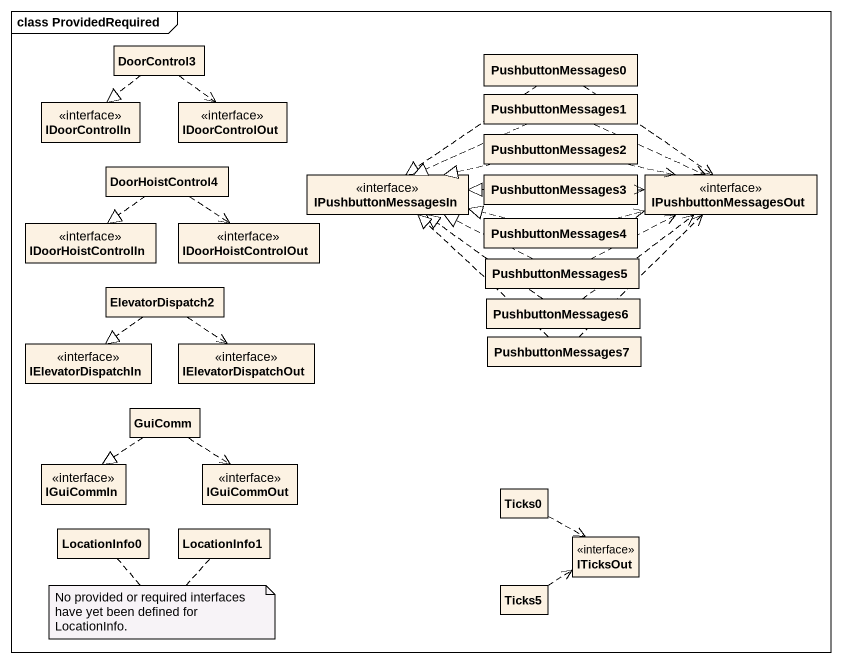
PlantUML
@startuml
mainframe class ProvidedRequired
hide circle
hide empty members
class DoorControl3
class PushbuttonMessages0
interface IDoorControlIn
interface IDoorControlOut
class PushbuttonMessages1
class PushbuttonMessages2
class DoorHoistControl4
interface IPushbuttonMessagesIn
class PushbuttonMessages3
interface IPushbuttonMessagesOut
interface IDoorHoistControlIn
interface IDoorHoistControlOut
class PushbuttonMessages4
class ElevatorDispatch2
class PushbuttonMessages5
class PushbuttonMessages6
class PushbuttonMessages7
interface IElevatorDispatchIn
interface IElevatorDispatchOut
class GuiComm
interface IGuiCommIn
interface IGuiCommOut
class Ticks0
class LocationInfo0
class LocationInfo1
interface ITicksOut
class Ticks5
DoorControl3 ..|> IDoorControlIn
DoorControl3 ..> IDoorControlOut
PushbuttonMessages0 ..|> IPushbuttonMessagesIn
PushbuttonMessages0 ..> IPushbuttonMessagesOut
PushbuttonMessages1 .left.|> IPushbuttonMessagesIn
PushbuttonMessages1 .right.> IPushbuttonMessagesOut
PushbuttonMessages2 .left.|> IPushbuttonMessagesIn
PushbuttonMessages2 .right.> IPushbuttonMessagesOut
DoorHoistControl4 ..|> IDoorHoistControlIn
DoorHoistControl4 ..> IDoorHoistControlOut
PushbuttonMessages3 .left.|> IPushbuttonMessagesIn
PushbuttonMessages3 .right.> IPushbuttonMessagesOut
PushbuttonMessages4 .left.|> IPushbuttonMessagesIn
PushbuttonMessages4 .right.> IPushbuttonMessagesOut
ElevatorDispatch2 ..|> IElevatorDispatchIn
ElevatorDispatch2 ..> IElevatorDispatchOut
PushbuttonMessages5 .left.|> IPushbuttonMessagesIn
PushbuttonMessages5 .right.> IPushbuttonMessagesOut
PushbuttonMessages6 .up.|> IPushbuttonMessagesIn
PushbuttonMessages6 .up.> IPushbuttonMessagesOut
PushbuttonMessages7 .up.|> IPushbuttonMessagesIn
PushbuttonMessages7 .up.> IPushbuttonMessagesOut
GuiComm ..|> IGuiCommIn
GuiComm ..> IGuiCommOut
Ticks0 ..> ITicksOut
Ticks5 .right.> ITicksOut
note as N1
  No provided or required interfaces have yet been defined for LocationInfo.
end note
N1 .. LocationInfo0
N1 .. LocationInfo1
@enduml
